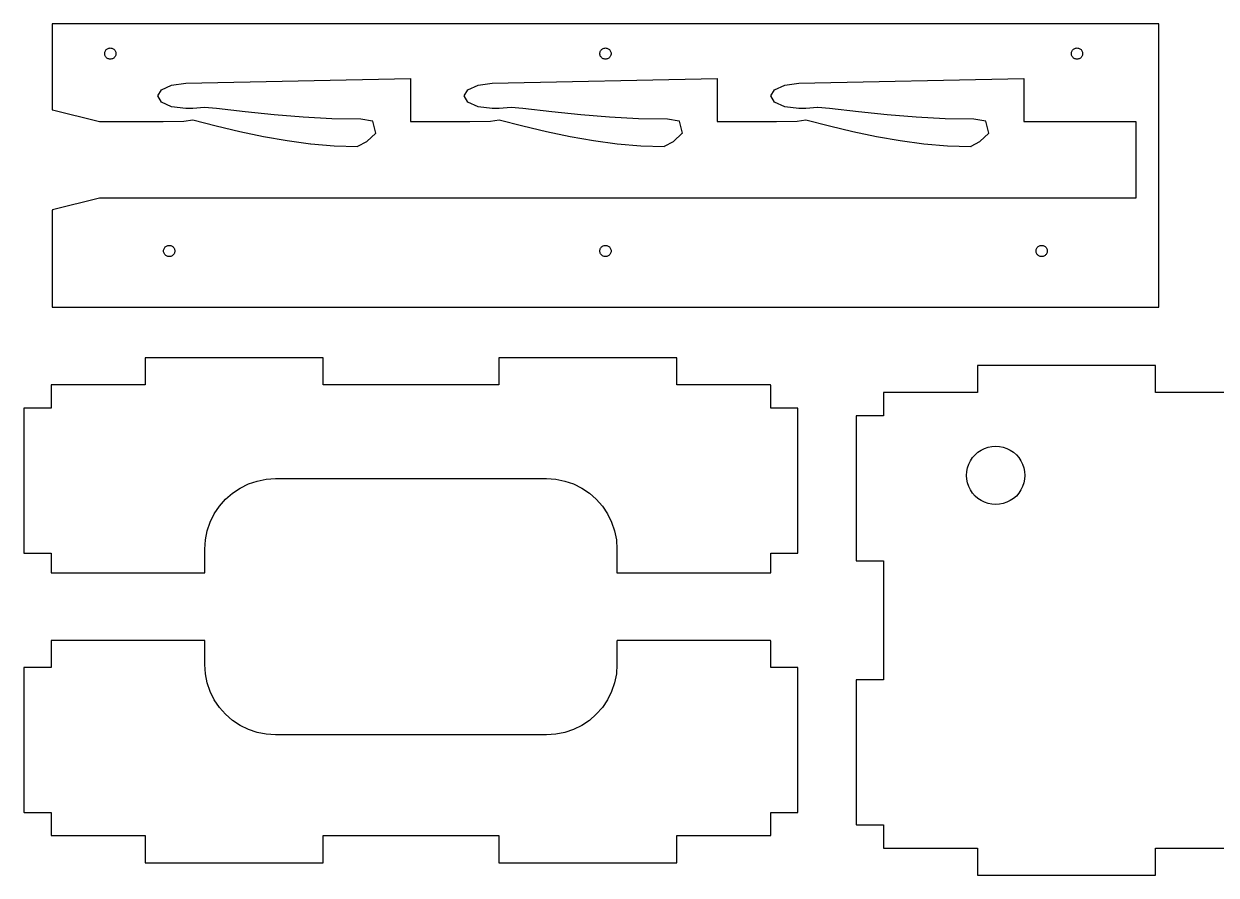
# Model space of a CAD drawing. Header units: metres. Extents: x -99 to 306, y -66 to 316.
# Drawn here: x -98.7 to 103.6, y 171.9 to 316.4 of the extents above; entities that cross this region are included whole.
import ezdxf

# ---------------------------------------------------------------- set-up
doc = ezdxf.new("R2010")
doc.units = ezdxf.units.M

msp = doc.modelspace()

# ---------------------------------------------------------------- linework, layer by layer
for p, q in [((-93.8496, 316.407), (-93.85, 316.4)), ((-93.85, 316.4), (-93.85, 301.9)), ((-93.8483, 316.413), (-93.8496, 316.407)), ((-93.8462, 316.419), (-93.8483, 316.413)), ((-93.8433, 316.425), (-93.8462, 316.419)), ((-93.8397, 316.43), (-93.8433, 316.425)), ((-93.8353, 316.435), (-93.8397, 316.43)), ((-93.8304, 316.44), (-93.8353, 316.435)), ((-93.825, 316.443), (-93.8304, 316.44)), ((-93.8191, 316.446), (-93.825, 316.443)), ((-93.8129, 316.448), (-93.8191, 316.446)), ((-93.8065, 316.45), (-93.8129, 316.448)), ((-93.8, 316.45), (-93.8065, 316.45)), ((93.8, 316.45), (-93.8, 316.45)), ((93.8065, 316.45), (93.8, 316.45)), ((93.8129, 316.448), (93.8065, 316.45)), ((93.8191, 316.446), (93.8129, 316.448)), ((93.825, 316.443), (93.8191, 316.446)), ((93.8304, 316.44), (93.825, 316.443)), ((93.8353, 316.435), (93.8304, 316.44)), ((93.8397, 316.43), (93.8353, 316.435)), ((93.8433, 316.425), (93.8397, 316.43)), ((93.8462, 316.419), (93.8433, 316.425)), ((93.8483, 316.413), (93.8462, 316.419)), ((93.8496, 316.407), (93.8483, 316.413)), ((93.85, 316.4), (93.8496, 316.407)), ((93.85, 268.4), (93.85, 316.4)), ((-84.9499, 311.4), (-84.9418, 311.524)), ((-84.9418, 311.524), (-84.9175, 311.646)), ((-84.9175, 311.646), (-84.8776, 311.764)), ((-84.8776, 311.764), (-84.8226, 311.875)), ((-84.8226, 311.875), (-84.7536, 311.978)), ((-84.7536, 311.978), (-84.6717, 312.072)), ((-84.6717, 312.072), (-84.5783, 312.154)), ((-84.5783, 312.154), (-84.4749, 312.223)), ((-84.4749, 312.223), (-84.3635, 312.278)), ((-84.3635, 312.278), (-84.2459, 312.317)), ((-84.2459, 312.317), (-84.124, 312.342)), ((-84.124, 312.342), (-84, 312.35)), ((-84, 312.35), (-83.876, 312.342)), ((-83.876, 312.342), (-83.7541, 312.317)), ((-83.7541, 312.317), (-83.6365, 312.278)), ((-83.6365, 312.278), (-83.525, 312.223)), ((-83.525, 312.223), (-83.4217, 312.154)), ((-83.4217, 312.154), (-83.3283, 312.072)), ((-83.3283, 312.072), (-83.2464, 311.978)), ((-83.2464, 311.978), (-83.1774, 311.875)), ((-83.1774, 311.875), (-83.1224, 311.764)), ((-83.1224, 311.764), (-83.0825, 311.646)), ((-83.0825, 311.646), (-83.0582, 311.524)), ((-83.0582, 311.524), (-83.0501, 311.4)), ((-0.94989, 311.4), (-0.94176, 311.524)), ((-0.94176, 311.524), (-0.9175, 311.646)), ((-0.9175, 311.646), (-0.87758, 311.764)), ((-0.87758, 311.764), (-0.82263, 311.875)), ((-0.82263, 311.875), (-0.75359, 311.978)), ((-0.75359, 311.978), (-0.67166, 312.072)), ((-0.67166, 312.072), (-0.57826, 312.154)), ((-0.57826, 312.154), (-0.47493, 312.223)), ((-0.47493, 312.223), (-0.36351, 312.278)), ((-0.36351, 312.278), (-0.24587, 312.317)), ((-0.24587, 312.317), (-0.12396, 312.342)), ((-0.12396, 312.342), (0, 312.35)), ((0, 312.35), (0.12396, 312.342)), ((0.12396, 312.342), (0.24587, 312.317)), ((0.24587, 312.317), (0.36351, 312.278)), ((0.36351, 312.278), (0.47493, 312.223)), ((0.47493, 312.223), (0.57826, 312.154)), ((0.57826, 312.154), (0.67166, 312.072)), ((0.67166, 312.072), (0.75359, 311.978)), ((0.75359, 311.978), (0.82263, 311.875)), ((0.82263, 311.875), (0.87758, 311.764)), ((0.87758, 311.764), (0.9175, 311.646)), ((0.9175, 311.646), (0.94176, 311.524)), ((0.94176, 311.524), (0.94989, 311.4)), ((79.0501, 311.4), (79.0582, 311.524)), ((79.0582, 311.524), (79.0825, 311.646)), ((79.0825, 311.646), (79.1224, 311.764)), ((79.1224, 311.764), (79.1774, 311.875)), ((79.1774, 311.875), (79.2464, 311.978)), ((79.2464, 311.978), (79.3283, 312.072)), ((79.3283, 312.072), (79.4217, 312.154)), ((79.4217, 312.154), (79.525, 312.223)), ((79.525, 312.223), (79.6365, 312.278)), ((79.6365, 312.278), (79.7541, 312.317)), ((79.7541, 312.317), (79.876, 312.342)), ((79.876, 312.342), (80, 312.35)), ((80, 312.35), (80.124, 312.342)), ((80.124, 312.342), (80.2459, 312.317)), ((80.2459, 312.317), (80.3635, 312.278)), ((80.3635, 312.278), (80.4749, 312.223)), ((80.4749, 312.223), (80.5783, 312.154)), ((80.5783, 312.154), (80.6717, 312.072)), ((80.6717, 312.072), (80.7536, 311.978)), ((80.7536, 311.978), (80.8226, 311.875)), ((80.8226, 311.875), (80.8776, 311.764)), ((80.8776, 311.764), (80.9175, 311.646)), ((80.9175, 311.646), (80.9418, 311.524)), ((80.9418, 311.524), (80.9499, 311.4)), ((-84.9418, 311.276), (-84.9499, 311.4)), ((-84.9175, 311.154), (-84.9418, 311.276)), ((-84.8776, 311.037), (-84.9175, 311.154)), ((-84.8226, 310.925), (-84.8776, 311.037)), ((-84.7536, 310.822), (-84.8226, 310.925)), ((-84.6717, 310.728), (-84.7536, 310.822)), ((-84.5783, 310.646), (-84.6717, 310.728)), ((-84.4749, 310.577), (-84.5783, 310.646)), ((-84.3635, 310.522), (-84.4749, 310.577)), ((-84.2459, 310.482), (-84.3635, 310.522)), ((-84.124, 310.458), (-84.2459, 310.482)), ((-84, 310.45), (-84.124, 310.458)), ((-83.876, 310.458), (-84, 310.45)), ((-83.7541, 310.482), (-83.876, 310.458)), ((-83.6365, 310.522), (-83.7541, 310.482)), ((-83.525, 310.577), (-83.6365, 310.522)), ((-83.4217, 310.646), (-83.525, 310.577)), ((-83.3283, 310.728), (-83.4217, 310.646)), ((-83.2464, 310.822), (-83.3283, 310.728)), ((-83.1774, 310.925), (-83.2464, 310.822)), ((-83.1224, 311.037), (-83.1774, 310.925)), ((-83.0825, 311.154), (-83.1224, 311.037)), ((-83.0582, 311.276), (-83.0825, 311.154)), ((-83.0501, 311.4), (-83.0582, 311.276)), ((-0.94176, 311.276), (-0.94989, 311.4)), ((-0.9175, 311.154), (-0.94176, 311.276)), ((-0.87759, 311.037), (-0.9175, 311.154)), ((-0.8226, 310.925), (-0.87759, 311.037)), ((-0.75359, 310.822), (-0.8226, 310.925)), ((-0.67166, 310.728), (-0.75359, 310.822)), ((-0.57826, 310.646), (-0.67166, 310.728)), ((-0.47493, 310.577), (-0.57826, 310.646)), ((-0.36351, 310.522), (-0.47493, 310.577)), ((-0.24587, 310.482), (-0.36351, 310.522)), ((-0.12398, 310.458), (-0.24587, 310.482)), ((0, 310.45), (-0.12398, 310.458)), ((0.12398, 310.458), (0, 310.45)), ((0.24587, 310.482), (0.12398, 310.458)), ((0.36351, 310.522), (0.24587, 310.482)), ((0.47493, 310.577), (0.36351, 310.522)), ((0.57826, 310.646), (0.47493, 310.577)), ((0.67166, 310.728), (0.57826, 310.646)), ((0.75359, 310.822), (0.67166, 310.728)), ((0.8226, 310.925), (0.75359, 310.822)), ((0.87759, 311.037), (0.8226, 310.925)), ((0.9175, 311.154), (0.87759, 311.037)), ((0.94176, 311.276), (0.9175, 311.154)), ((0.94989, 311.4), (0.94176, 311.276)), ((79.0582, 311.276), (79.0501, 311.4)), ((79.0825, 311.154), (79.0582, 311.276)), ((79.1224, 311.037), (79.0825, 311.154)), ((79.1774, 310.925), (79.1224, 311.037)), ((79.2464, 310.822), (79.1774, 310.925)), ((79.3283, 310.728), (79.2464, 310.822)), ((79.4217, 310.646), (79.3283, 310.728)), ((79.525, 310.577), (79.4217, 310.646)), ((79.6365, 310.522), (79.525, 310.577)), ((79.7541, 310.482), (79.6365, 310.522)), ((79.876, 310.458), (79.7541, 310.482)), ((80, 310.45), (79.876, 310.458)), ((80.124, 310.458), (80, 310.45)), ((80.2459, 310.482), (80.124, 310.458)), ((80.3635, 310.522), (80.2459, 310.482)), ((80.4749, 310.577), (80.3635, 310.522)), ((80.5783, 310.646), (80.4749, 310.577)), ((80.6717, 310.728), (80.5783, 310.646)), ((80.7536, 310.822), (80.6717, 310.728)), ((80.8226, 310.925), (80.7536, 310.822)), ((80.8776, 311.037), (80.8226, 310.925)), ((80.9175, 311.154), (80.8776, 311.037)), ((80.9418, 311.276), (80.9175, 311.154)), ((80.9499, 311.4), (80.9418, 311.276)), ((-75.3217, 305.261), (-73.5862, 306.057)), ((-73.5862, 306.057), (-71.1965, 306.35)), ((-71.1965, 306.35), (-33.05, 307.149)), ((-33.05, 307.149), (-33.05, 299.9)), ((-23.3217, 305.261), (-21.5862, 306.057)), ((-21.5862, 306.057), (-19.1965, 306.35)), ((-19.1965, 306.35), (18.95, 307.149)), ((18.95, 307.149), (18.95, 299.9)), ((28.6783, 305.261), (30.4138, 306.057)), ((30.4138, 306.057), (32.8035, 306.35)), ((32.8035, 306.35), (70.95, 307.149)), ((70.95, 307.149), (70.95, 299.9)), ((-75.9421, 304.2), (-75.3217, 305.261)), ((-75.3217, 303.139), (-75.9421, 304.2)), ((-23.9421, 304.2), (-23.3217, 305.261)), ((-23.3217, 303.139), (-23.9421, 304.2)), ((28.0579, 304.2), (28.6783, 305.261)), ((28.6783, 303.139), (28.0579, 304.2)), ((-93.85, 301.9), (-93.8496, 301.893)), ((-93.8496, 301.893), (-93.8483, 301.887)), ((-93.8483, 301.887), (-93.8462, 301.881)), ((-93.8462, 301.881), (-93.8433, 301.875)), ((-93.8433, 301.875), (-93.8397, 301.87)), ((-93.8397, 301.87), (-93.8353, 301.865)), ((-93.8353, 301.865), (-93.8304, 301.86)), ((-93.8304, 301.86), (-93.825, 301.857)), ((-93.825, 301.857), (-93.8191, 301.854)), ((-93.8191, 301.854), (-93.8121, 301.851)), ((-93.8121, 301.851), (-85.8121, 299.851)), ((-73.5862, 302.343), (-75.3217, 303.139)), ((-71.197, 302.05), (-73.5862, 302.343)), ((-70.0025, 302.05), (-71.197, 302.05)), ((-68.005, 302.25), (-70.0025, 302.05)), ((-68.0016, 302.25), (-68.005, 302.25)), ((-67.995, 302.25), (-68.0016, 302.25)), ((-65.995, 302.05), (-67.995, 302.25)), ((-61.0948, 301.493), (-65.995, 302.05)), ((-56.1952, 300.992), (-61.0948, 301.493)), ((-21.5862, 302.343), (-23.3217, 303.139)), ((-19.197, 302.05), (-21.5862, 302.343)), ((-18.0025, 302.05), (-19.197, 302.05)), ((-16.005, 302.25), (-18.0025, 302.05)), ((-16.0016, 302.25), (-16.005, 302.25)), ((-15.995, 302.25), (-16.0016, 302.25)), ((-13.995, 302.05), (-15.995, 302.25)), ((-9.09477, 301.493), (-13.995, 302.05)), ((-4.19519, 300.992), (-9.09477, 301.493)), ((30.4138, 302.343), (28.6783, 303.139)), ((32.803, 302.05), (30.4138, 302.343)), ((33.9975, 302.05), (32.803, 302.05)), ((35.995, 302.25), (33.9975, 302.05)), ((35.9984, 302.25), (35.995, 302.25)), ((36.005, 302.25), (35.9984, 302.25)), ((38.005, 302.05), (36.005, 302.25)), ((42.9052, 301.493), (38.005, 302.05)), ((47.8048, 300.992), (42.9052, 301.493)), ((-85.8121, 299.851), (-85.8057, 299.85)), ((-85.8057, 299.85), (-85.8, 299.85)), ((-85.8, 299.85), (-75, 299.85)), ((-75, 299.85), (-71.4986, 299.95)), ((-71.4986, 299.95), (-71.4934, 299.95)), ((-71.4934, 299.95), (-70.0029, 300.149)), ((-70.0029, 300.149), (-66.0116, 299.15)), ((-51.2965, 300.594), (-56.1952, 300.992)), ((-46.3983, 300.338), (-51.2965, 300.594)), ((-41.4991, 300.25), (-46.3983, 300.338)), ((-41.4926, 300.249), (-41.4991, 300.25)), ((-39.4926, 299.949), (-41.4926, 300.249)), ((-39.4863, 299.948), (-39.4926, 299.949)), ((-39.4801, 299.946), (-39.4863, 299.948)), ((-39.4743, 299.943), (-39.4801, 299.946)), ((-39.4689, 299.939), (-39.4743, 299.943)), ((-39.4641, 299.935), (-39.4689, 299.939)), ((-39.4598, 299.93), (-39.4641, 299.935)), ((-39.4563, 299.924), (-39.4598, 299.93)), ((-39.4535, 299.918), (-39.4563, 299.924)), ((-39.4515, 299.912), (-39.4535, 299.918)), ((-38.9515, 297.912), (-39.4515, 299.912)), ((-33.05, 299.9), (-33.0496, 299.893)), ((-33.0496, 299.893), (-33.0483, 299.887)), ((-33.0483, 299.887), (-33.0462, 299.881)), ((-33.0462, 299.881), (-33.0433, 299.875)), ((-33.0433, 299.875), (-33.0397, 299.87)), ((-33.0397, 299.87), (-33.0354, 299.865)), ((-33.0354, 299.865), (-33.0304, 299.86)), ((-33.0304, 299.86), (-33.025, 299.857)), ((-33.025, 299.857), (-33.0191, 299.854)), ((-33.0191, 299.854), (-33.0129, 299.852)), ((-33.0129, 299.852), (-33.0065, 299.85)), ((-33.0065, 299.85), (-33, 299.85)), ((-33, 299.85), (-23, 299.85)), ((-23, 299.85), (-19.4986, 299.95)), ((-19.4986, 299.95), (-19.4934, 299.95)), ((-19.4934, 299.95), (-18.0029, 300.149)), ((-18.0029, 300.149), (-14.0116, 299.15)), ((0.70346, 300.594), (-4.19519, 300.992)), ((5.60172, 300.338), (0.70346, 300.594)), ((10.5009, 300.25), (5.60172, 300.338)), ((10.5074, 300.249), (10.5009, 300.25)), ((12.5074, 299.949), (10.5074, 300.249)), ((12.5137, 299.948), (12.5074, 299.949)), ((12.5199, 299.946), (12.5137, 299.948)), ((12.5257, 299.943), (12.5199, 299.946)), ((12.5311, 299.939), (12.5257, 299.943)), ((12.5359, 299.935), (12.5311, 299.939)), ((12.5402, 299.93), (12.5359, 299.935)), ((12.5437, 299.924), (12.5402, 299.93)), ((12.5465, 299.918), (12.5437, 299.924)), ((12.5485, 299.912), (12.5465, 299.918)), ((13.0485, 297.912), (12.5485, 299.912)), ((18.95, 299.9), (18.9504, 299.893)), ((18.9504, 299.893), (18.9517, 299.887)), ((18.9517, 299.887), (18.9538, 299.881)), ((18.9538, 299.881), (18.9567, 299.875)), ((18.9567, 299.875), (18.9603, 299.87)), ((18.9603, 299.87), (18.9646, 299.865)), ((18.9646, 299.865), (18.9696, 299.86)), ((18.9696, 299.86), (18.975, 299.857)), ((18.975, 299.857), (18.9809, 299.854)), ((18.9809, 299.854), (18.9871, 299.852)), ((18.9871, 299.852), (18.9935, 299.85)), ((18.9935, 299.85), (19, 299.85)), ((19, 299.85), (29, 299.85)), ((29, 299.85), (32.5014, 299.95)), ((32.5014, 299.95), (32.5066, 299.95)), ((32.5066, 299.95), (33.9971, 300.149)), ((33.9971, 300.149), (37.9884, 299.15)), ((52.7035, 300.594), (47.8048, 300.992)), ((57.6017, 300.338), (52.7035, 300.594)), ((62.5009, 300.25), (57.6017, 300.338)), ((62.5074, 300.249), (62.5009, 300.25)), ((64.5074, 299.949), (62.5074, 300.249)), ((64.5137, 299.948), (64.5074, 299.949)), ((64.5199, 299.946), (64.5137, 299.948)), ((64.5257, 299.943), (64.5199, 299.946)), ((64.5311, 299.939), (64.5257, 299.943)), ((64.5359, 299.935), (64.5311, 299.939)), ((64.5402, 299.93), (64.5359, 299.935)), ((64.5437, 299.924), (64.5402, 299.93)), ((64.5465, 299.918), (64.5437, 299.924)), ((64.5485, 299.912), (64.5465, 299.918)), ((65.0485, 297.912), (64.5485, 299.912)), ((70.95, 299.9), (70.9504, 299.893)), ((70.9504, 299.893), (70.9517, 299.887)), ((70.9517, 299.887), (70.9538, 299.881)), ((70.9538, 299.881), (70.9567, 299.875)), ((70.9567, 299.875), (70.9603, 299.87)), ((70.9603, 299.87), (70.9646, 299.865)), ((70.9646, 299.865), (70.9696, 299.86)), ((70.9696, 299.86), (70.975, 299.857)), ((70.975, 299.857), (70.9809, 299.854)), ((70.9809, 299.854), (70.9871, 299.852)), ((70.9871, 299.852), (70.9935, 299.85)), ((70.9935, 299.85), (71, 299.85)), ((71, 299.85), (89.95, 299.85)), ((89.95, 299.85), (89.95, 286.85)), ((-66.0116, 299.15), (-62.0104, 298.199)), ((-62.0104, 298.199), (-58.0104, 297.345)), ((-58.0104, 297.345), (-58.0088, 297.345)), ((-58.0088, 297.345), (-54.0088, 296.633)), ((-40.4659, 296.463), (-38.9659, 297.863)), ((-38.9659, 297.863), (-38.9614, 297.868)), ((-38.9614, 297.868), (-38.9576, 297.874)), ((-38.9576, 297.874), (-38.9545, 297.879)), ((-38.9545, 297.879), (-38.9522, 297.885)), ((-38.9522, 297.885), (-38.9507, 297.892)), ((-38.9502, 297.905), (-38.9515, 297.912)), ((-38.9507, 297.892), (-38.95, 297.898)), ((-38.95, 297.898), (-38.9502, 297.905)), ((-14.0116, 299.15), (-10.0104, 298.199)), ((-10.0104, 298.199), (-6.01044, 297.345)), ((-6.01044, 297.345), (-6.00877, 297.345)), ((-6.00877, 297.345), (-2.00877, 296.633)), ((11.5341, 296.463), (13.0341, 297.863)), ((13.0341, 297.863), (13.0386, 297.868)), ((13.0386, 297.868), (13.0424, 297.874)), ((13.0424, 297.874), (13.0455, 297.879)), ((13.0455, 297.879), (13.0478, 297.885)), ((13.0478, 297.885), (13.0493, 297.892)), ((13.0498, 297.905), (13.0485, 297.912)), ((13.0493, 297.892), (13.05, 297.898)), ((13.05, 297.898), (13.0498, 297.905)), ((37.9884, 299.15), (41.9896, 298.199)), ((41.9896, 298.199), (45.9896, 297.345)), ((45.9896, 297.345), (45.9912, 297.345)), ((45.9912, 297.345), (49.9912, 296.633)), ((63.5341, 296.463), (65.0341, 297.863)), ((65.0341, 297.863), (65.0386, 297.868)), ((65.0386, 297.868), (65.0424, 297.874)), ((65.0424, 297.874), (65.0455, 297.879)), ((65.0455, 297.879), (65.0478, 297.885)), ((65.0478, 297.885), (65.0493, 297.892)), ((65.0498, 297.905), (65.0485, 297.912)), ((65.0493, 297.892), (65.05, 297.898)), ((65.05, 297.898), (65.0498, 297.905)), ((-54.0088, 296.633), (-54.0066, 296.632)), ((-54.0066, 296.632), (-50.0066, 296.096)), ((-50.0066, 296.096), (-50.0042, 296.096)), ((-50.0042, 296.096), (-46.0042, 295.763)), ((-46.0042, 295.763), (-46.0014, 295.763)), ((-46.0014, 295.763), (-42.0014, 295.65)), ((-42.0014, 295.65), (-41.9949, 295.65)), ((-41.9949, 295.65), (-41.9884, 295.651)), ((-41.9884, 295.651), (-41.9822, 295.653)), ((-41.9822, 295.653), (-41.9765, 295.656)), ((-41.9765, 295.656), (-40.4765, 296.456)), ((-40.4765, 296.456), (-40.4709, 296.459)), ((-40.4709, 296.459), (-40.4659, 296.463)), ((-2.00877, 296.633), (-2.00664, 296.632)), ((-2.00664, 296.632), (1.99336, 296.096)), ((1.99336, 296.096), (1.99585, 296.096)), ((1.99585, 296.096), (5.99585, 295.763)), ((5.99585, 295.763), (5.9986, 295.763)), ((5.9986, 295.763), (9.9986, 295.65)), ((9.9986, 295.65), (10.0051, 295.65)), ((10.0051, 295.65), (10.0116, 295.651)), ((10.0116, 295.651), (10.0178, 295.653)), ((10.0178, 295.653), (10.0235, 295.656)), ((10.0235, 295.656), (11.5235, 296.456)), ((11.5235, 296.456), (11.5291, 296.459)), ((11.5291, 296.459), (11.5341, 296.463)), ((49.9912, 296.633), (49.9934, 296.632)), ((49.9934, 296.632), (53.9934, 296.096)), ((53.9934, 296.096), (53.9958, 296.096)), ((53.9958, 296.096), (57.9958, 295.763)), ((57.9958, 295.763), (57.9986, 295.763)), ((57.9986, 295.763), (61.9986, 295.65)), ((61.9986, 295.65), (62.0051, 295.65)), ((62.0051, 295.65), (62.0116, 295.651)), ((62.0116, 295.651), (62.0178, 295.653)), ((62.0178, 295.653), (62.0235, 295.656)), ((62.0235, 295.656), (63.5235, 296.456)), ((63.5235, 296.456), (63.5291, 296.459)), ((63.5291, 296.459), (63.5341, 296.463)), ((-85.8121, 286.849), (-93.8121, 284.849)), ((-85.8065, 286.85), (-85.8121, 286.849)), ((-85.8, 286.85), (-85.8065, 286.85)), ((89.95, 286.85), (-85.8, 286.85)), ((-93.8494, 284.807), (-93.85, 284.8)), ((-93.85, 284.8), (-93.85, 268.4)), ((-93.8481, 284.814), (-93.8494, 284.807)), ((-93.8459, 284.82), (-93.8481, 284.814)), ((-93.8429, 284.826), (-93.8459, 284.82)), ((-93.8391, 284.831), (-93.8429, 284.826)), ((-93.8347, 284.836), (-93.8391, 284.831)), ((-93.8298, 284.84), (-93.8347, 284.836)), ((-93.8242, 284.844), (-93.8298, 284.84)), ((-93.8183, 284.847), (-93.8242, 284.844)), ((-93.8121, 284.849), (-93.8183, 284.847)), ((-74.9499, 277.9), (-74.9418, 278.024)), ((-74.9418, 277.776), (-74.9499, 277.9)), ((-74.9418, 278.024), (-74.9175, 278.146)), ((-74.9175, 277.654), (-74.9418, 277.776)), ((-74.9175, 278.146), (-74.8776, 278.263)), ((-74.8776, 277.536), (-74.9175, 277.654)), ((-74.8776, 278.263), (-74.8226, 278.375)), ((-74.8226, 277.425), (-74.8776, 277.536)), ((-74.8226, 278.375), (-74.7536, 278.478)), ((-74.7536, 277.322), (-74.8226, 277.425)), ((-74.7536, 278.478), (-74.6717, 278.572)), ((-74.6717, 277.228), (-74.7536, 277.322)), ((-74.6717, 278.572), (-74.5783, 278.654)), ((-74.5783, 277.146), (-74.6717, 277.228)), ((-74.5783, 278.654), (-74.4749, 278.723)), ((-74.4749, 277.077), (-74.5783, 277.146)), ((-74.4749, 278.723), (-74.3635, 278.778)), ((-74.3635, 278.778), (-74.2459, 278.818)), ((-74.2459, 278.818), (-74.124, 278.842)), ((-74.124, 278.842), (-74, 278.85)), ((-74, 278.85), (-73.876, 278.842)), ((-73.876, 278.842), (-73.7541, 278.818)), ((-73.7541, 278.818), (-73.6365, 278.778)), ((-73.6365, 278.778), (-73.525, 278.723)), ((-73.525, 278.723), (-73.4217, 278.654)), ((-73.4217, 277.146), (-73.525, 277.077)), ((-73.4217, 278.654), (-73.3283, 278.572)), ((-73.3283, 277.228), (-73.4217, 277.146)), ((-73.3283, 278.572), (-73.2464, 278.478)), ((-73.2464, 277.322), (-73.3283, 277.228)), ((-73.2464, 278.478), (-73.1774, 278.375)), ((-73.1774, 277.425), (-73.2464, 277.322)), ((-73.1774, 278.375), (-73.1224, 278.263)), ((-73.1224, 277.536), (-73.1774, 277.425)), ((-73.1224, 278.263), (-73.0825, 278.146)), ((-73.0825, 277.654), (-73.1224, 277.536)), ((-73.0825, 278.146), (-73.0582, 278.024)), ((-73.0582, 277.776), (-73.0825, 277.654)), ((-73.0582, 278.024), (-73.0501, 277.9)), ((-73.0501, 277.9), (-73.0582, 277.776)), ((-0.94989, 277.9), (-0.94176, 278.024)), ((-0.94176, 277.776), (-0.94989, 277.9)), ((-0.94176, 278.024), (-0.9175, 278.146)), ((-0.9175, 277.654), (-0.94176, 277.776)), ((-0.9175, 278.146), (-0.87759, 278.263)), ((-0.87758, 277.536), (-0.9175, 277.654)), ((-0.87759, 278.263), (-0.8226, 278.375)), ((-0.82263, 277.425), (-0.87758, 277.536)), ((-0.75359, 277.322), (-0.82263, 277.425)), ((-0.8226, 278.375), (-0.75359, 278.478)), ((-0.75359, 278.478), (-0.67166, 278.572)), ((-0.67166, 277.228), (-0.75359, 277.322)), ((-0.67166, 278.572), (-0.57826, 278.654)), ((-0.57826, 277.146), (-0.67166, 277.228)), ((-0.57826, 278.654), (-0.47493, 278.723)), ((-0.47493, 277.077), (-0.57826, 277.146)), ((-0.47493, 278.723), (-0.36351, 278.778)), ((-0.36351, 278.778), (-0.24587, 278.818)), ((-0.24587, 278.818), (-0.12398, 278.842)), ((-0.12398, 278.842), (0, 278.85)), ((0, 278.85), (0.12398, 278.842)), ((0.12398, 278.842), (0.24587, 278.818)), ((0.24587, 278.818), (0.36351, 278.778)), ((0.36351, 278.778), (0.47493, 278.723)), ((0.47493, 278.723), (0.57826, 278.654)), ((0.57826, 277.146), (0.47493, 277.077)), ((0.57826, 278.654), (0.67166, 278.572)), ((0.67166, 277.228), (0.57826, 277.146)), ((0.67166, 278.572), (0.75359, 278.478)), ((0.75359, 277.322), (0.67166, 277.228)), ((0.75359, 278.478), (0.8226, 278.375)), ((0.82263, 277.425), (0.75359, 277.322)), ((0.8226, 278.375), (0.87759, 278.263)), ((0.87758, 277.536), (0.82263, 277.425)), ((0.9175, 277.654), (0.87758, 277.536)), ((0.87759, 278.263), (0.9175, 278.146)), ((0.9175, 278.146), (0.94176, 278.024)), ((0.94176, 277.776), (0.9175, 277.654)), ((0.94176, 278.024), (0.94989, 277.9)), ((0.94989, 277.9), (0.94176, 277.776)), ((73.0501, 277.9), (73.0582, 278.024)), ((73.0582, 277.776), (73.0501, 277.9)), ((73.0582, 278.024), (73.0825, 278.146)), ((73.0825, 277.654), (73.0582, 277.776)), ((73.0825, 278.146), (73.1224, 278.263)), ((73.1224, 277.536), (73.0825, 277.654)), ((73.1224, 278.263), (73.1774, 278.375)), ((73.1774, 277.425), (73.1224, 277.536)), ((73.1774, 278.375), (73.2464, 278.478)), ((73.2464, 277.322), (73.1774, 277.425)), ((73.2464, 278.478), (73.3283, 278.572)), ((73.3283, 277.228), (73.2464, 277.322)), ((73.3283, 278.572), (73.4217, 278.654)), ((73.4217, 277.146), (73.3283, 277.228)), ((73.4217, 278.654), (73.525, 278.723)), ((73.525, 277.077), (73.4217, 277.146)), ((73.525, 278.723), (73.6365, 278.778)), ((73.6365, 278.778), (73.7541, 278.818)), ((73.7541, 278.818), (73.876, 278.842)), ((73.876, 278.842), (74, 278.85)), ((74, 278.85), (74.124, 278.842)), ((74.124, 278.842), (74.2459, 278.818)), ((74.2459, 278.818), (74.3635, 278.778)), ((74.3635, 278.778), (74.4749, 278.723)), ((74.4749, 278.723), (74.5783, 278.654)), ((74.5783, 277.146), (74.4749, 277.077)), ((74.5783, 278.654), (74.6717, 278.572)), ((74.6717, 277.228), (74.5783, 277.146)), ((74.6717, 278.572), (74.7536, 278.478)), ((74.7536, 277.322), (74.6717, 277.228)), ((74.7536, 278.478), (74.8226, 278.375)), ((74.8226, 277.425), (74.7536, 277.322)), ((74.8226, 278.375), (74.8776, 278.263)), ((74.8776, 277.536), (74.8226, 277.425)), ((74.8776, 278.263), (74.9175, 278.146)), ((74.9175, 277.654), (74.8776, 277.536)), ((74.9175, 278.146), (74.9418, 278.024)), ((74.9418, 277.776), (74.9175, 277.654)), ((74.9418, 278.024), (74.9499, 277.9)), ((74.9499, 277.9), (74.9418, 277.776)), ((-74.3635, 277.022), (-74.4749, 277.077)), ((-74.2459, 276.982), (-74.3635, 277.022)), ((-74.124, 276.958), (-74.2459, 276.982)), ((-74, 276.95), (-74.124, 276.958)), ((-73.876, 276.958), (-74, 276.95)), ((-73.7541, 276.982), (-73.876, 276.958)), ((-73.6365, 277.022), (-73.7541, 276.982)), ((-73.525, 277.077), (-73.6365, 277.022)), ((-0.36351, 277.022), (-0.47493, 277.077)), ((-0.24587, 276.982), (-0.36351, 277.022)), ((-0.12396, 276.958), (-0.24587, 276.982)), ((0, 276.95), (-0.12396, 276.958)), ((0.12396, 276.958), (0, 276.95)), ((0.24587, 276.982), (0.12396, 276.958)), ((0.36351, 277.022), (0.24587, 276.982)), ((0.47493, 277.077), (0.36351, 277.022)), ((73.6365, 277.022), (73.525, 277.077)), ((73.7541, 276.982), (73.6365, 277.022)), ((73.876, 276.958), (73.7541, 276.982)), ((74, 276.95), (73.876, 276.958)), ((74.124, 276.958), (74, 276.95)), ((74.2459, 276.982), (74.124, 276.958)), ((74.3635, 277.022), (74.2459, 276.982)), ((74.4749, 277.077), (74.3635, 277.022)), ((-93.85, 268.4), (-93.8496, 268.393)), ((-93.8496, 268.393), (-93.8483, 268.387)), ((-93.8483, 268.387), (-93.8462, 268.381)), ((-93.8462, 268.381), (-93.8433, 268.375)), ((-93.8433, 268.375), (-93.8397, 268.37)), ((-93.8397, 268.37), (-93.8353, 268.365)), ((-93.8353, 268.365), (-93.8304, 268.36)), ((-93.8304, 268.36), (-93.825, 268.357)), ((-93.825, 268.357), (-93.8191, 268.354)), ((-93.8191, 268.354), (-93.8129, 268.352)), ((-93.8129, 268.352), (-93.8065, 268.35)), ((-93.8065, 268.35), (-93.8, 268.35)), ((-93.8, 268.35), (93.8, 268.35)), ((93.8, 268.35), (93.8065, 268.35)), ((93.8065, 268.35), (93.8129, 268.352)), ((93.8129, 268.352), (93.8191, 268.354)), ((93.8191, 268.354), (93.825, 268.357)), ((93.825, 268.357), (93.8304, 268.36)), ((93.8304, 268.36), (93.8353, 268.365)), ((93.8353, 268.365), (93.8397, 268.37)), ((93.8397, 268.37), (93.8433, 268.375)), ((93.8433, 268.375), (93.8462, 268.381)), ((93.8462, 268.381), (93.8483, 268.387)), ((93.8483, 268.387), (93.8496, 268.393)), ((93.8496, 268.393), (93.85, 268.4)), ((-78.0996, 259.717), (-78.1, 259.71)), ((-78.1, 259.71), (-78.1, 255.15)), ((-78.0983, 259.723), (-78.0996, 259.717)), ((-78.0962, 259.729), (-78.0983, 259.723)), ((-78.0933, 259.735), (-78.0962, 259.729)), ((-78.0897, 259.74), (-78.0933, 259.735)), ((-78.0853, 259.745), (-78.0897, 259.74)), ((-78.0804, 259.75), (-78.0853, 259.745)), ((-78.075, 259.753), (-78.0804, 259.75)), ((-78.0691, 259.756), (-78.075, 259.753)), ((-78.0629, 259.758), (-78.0691, 259.756)), ((-78.0565, 259.76), (-78.0629, 259.758)), ((-78.05, 259.76), (-78.0565, 259.76)), ((-47.95, 259.76), (-78.05, 259.76)), ((-47.9435, 259.76), (-47.95, 259.76)), ((-47.9371, 259.758), (-47.9435, 259.76)), ((-47.9309, 259.756), (-47.9371, 259.758)), ((-47.925, 259.753), (-47.9309, 259.756)), ((-47.9196, 259.75), (-47.925, 259.753)), ((-47.9146, 259.745), (-47.9196, 259.75)), ((-47.9103, 259.74), (-47.9146, 259.745)), ((-47.9067, 259.735), (-47.9103, 259.74)), ((-47.9038, 259.729), (-47.9067, 259.735)), ((-47.9017, 259.723), (-47.9038, 259.729)), ((-47.9004, 259.717), (-47.9017, 259.723)), ((-47.9, 259.71), (-47.9004, 259.717)), ((-47.9, 255.15), (-47.9, 259.71)), ((-18.0996, 259.717), (-18.1, 259.71)), ((-18.1, 259.71), (-18.1, 255.15)), ((-18.0983, 259.723), (-18.0996, 259.717)), ((-18.0962, 259.729), (-18.0983, 259.723)), ((-18.0933, 259.735), (-18.0962, 259.729)), ((-18.0897, 259.74), (-18.0933, 259.735)), ((-18.0854, 259.745), (-18.0897, 259.74)), ((-18.0804, 259.75), (-18.0854, 259.745)), ((-18.075, 259.753), (-18.0804, 259.75)), ((-18.0691, 259.756), (-18.075, 259.753)), ((-18.0629, 259.758), (-18.0691, 259.756)), ((-18.0565, 259.76), (-18.0629, 259.758)), ((-18.05, 259.76), (-18.0565, 259.76)), ((12.05, 259.76), (-18.05, 259.76)), ((12.0565, 259.76), (12.05, 259.76)), ((12.0629, 259.758), (12.0565, 259.76)), ((12.0691, 259.756), (12.0629, 259.758)), ((12.075, 259.753), (12.0691, 259.756)), ((12.0804, 259.75), (12.075, 259.753)), ((12.0853, 259.745), (12.0804, 259.75)), ((12.0897, 259.74), (12.0853, 259.745)), ((12.0933, 259.735), (12.0897, 259.74)), ((12.0962, 259.729), (12.0933, 259.735)), ((12.0983, 259.723), (12.0962, 259.729)), ((12.0996, 259.717), (12.0983, 259.723)), ((12.1, 259.71), (12.0996, 259.717)), ((12.1, 255.15), (12.1, 259.71)), ((63.1004, 258.417), (63.1, 258.41)), ((63.1, 258.41), (63.1, 253.85)), ((63.1017, 258.423), (63.1004, 258.417)), ((63.1038, 258.429), (63.1017, 258.423)), ((63.1067, 258.435), (63.1038, 258.429)), ((63.1103, 258.44), (63.1067, 258.435)), ((63.1147, 258.445), (63.1103, 258.44)), ((63.1196, 258.45), (63.1147, 258.445)), ((63.125, 258.453), (63.1196, 258.45)), ((63.1309, 258.456), (63.125, 258.453)), ((63.1371, 258.458), (63.1309, 258.456)), ((63.1435, 258.46), (63.1371, 258.458)), ((63.15, 258.46), (63.1435, 258.46)), ((93.25, 258.46), (63.15, 258.46)), ((93.2565, 258.46), (93.25, 258.46)), ((93.2629, 258.458), (93.2565, 258.46)), ((93.2691, 258.456), (93.2629, 258.458)), ((93.275, 258.453), (93.2691, 258.456)), ((93.2804, 258.45), (93.275, 258.453)), ((93.2854, 258.445), (93.2804, 258.45)), ((93.2897, 258.44), (93.2854, 258.445)), ((93.2933, 258.435), (93.2897, 258.44)), ((93.2962, 258.429), (93.2933, 258.435)), ((93.2983, 258.423), (93.2962, 258.429)), ((93.2996, 258.417), (93.2983, 258.423)), ((93.3, 258.41), (93.2996, 258.417)), ((93.3, 253.85), (93.3, 258.41)), ((-94.0496, 255.107), (-94.05, 255.1)), ((-94.05, 255.1), (-94.05, 251.2)), ((-94.0483, 255.113), (-94.0496, 255.107)), ((-94.0462, 255.119), (-94.0483, 255.113)), ((-94.0433, 255.125), (-94.0462, 255.119)), ((-94.0397, 255.13), (-94.0433, 255.125)), ((-94.0354, 255.135), (-94.0397, 255.13)), ((-94.0304, 255.14), (-94.0354, 255.135)), ((-94.025, 255.143), (-94.0304, 255.14)), ((-94.0191, 255.146), (-94.025, 255.143)), ((-94.0129, 255.148), (-94.0191, 255.146)), ((-94.0065, 255.15), (-94.0129, 255.148)), ((-94, 255.15), (-94.0065, 255.15)), ((-78.1, 255.15), (-94, 255.15)), ((-18.1, 255.15), (-47.9, 255.15)), ((28, 255.15), (12.1, 255.15)), ((28.0065, 255.15), (28, 255.15)), ((28.0129, 255.148), (28.0065, 255.15)), ((28.0191, 255.146), (28.0129, 255.148)), ((28.025, 255.143), (28.0191, 255.146)), ((28.0304, 255.14), (28.025, 255.143)), ((28.0354, 255.135), (28.0304, 255.14)), ((28.0397, 255.13), (28.0354, 255.135)), ((28.0433, 255.125), (28.0397, 255.13)), ((28.0462, 255.119), (28.0433, 255.125)), ((28.0483, 255.113), (28.0462, 255.119)), ((28.0496, 255.107), (28.0483, 255.113)), ((28.05, 255.1), (28.0496, 255.107)), ((28.05, 251.2), (28.05, 255.1)), ((47.1504, 253.807), (47.15, 253.8)), ((47.15, 253.8), (47.15, 249.9)), ((47.1517, 253.813), (47.1504, 253.807)), ((47.1538, 253.819), (47.1517, 253.813)), ((47.1567, 253.825), (47.1538, 253.819)), ((47.1603, 253.83), (47.1567, 253.825)), ((47.1646, 253.835), (47.1603, 253.83)), ((47.1696, 253.84), (47.1646, 253.835)), ((47.175, 253.843), (47.1696, 253.84)), ((47.1809, 253.846), (47.175, 253.843)), ((47.1871, 253.848), (47.1809, 253.846)), ((47.1935, 253.85), (47.1871, 253.848)), ((47.2, 253.85), (47.1935, 253.85)), ((63.1, 253.85), (47.2, 253.85)), ((123.1, 253.85), (93.3, 253.85)), ((-98.6596, 251.157), (-98.66, 251.15)), ((-98.66, 251.15), (-98.66, 226.65)), ((-98.6583, 251.163), (-98.6596, 251.157)), ((-98.6562, 251.169), (-98.6583, 251.163)), ((-98.6533, 251.175), (-98.6562, 251.169)), ((-98.6497, 251.18), (-98.6533, 251.175)), ((-98.6453, 251.185), (-98.6497, 251.18)), ((-98.6404, 251.19), (-98.6453, 251.185)), ((-98.635, 251.193), (-98.6404, 251.19)), ((-98.6291, 251.196), (-98.635, 251.193)), ((-98.6229, 251.198), (-98.6291, 251.196)), ((-98.6165, 251.2), (-98.6229, 251.198)), ((-98.61, 251.2), (-98.6165, 251.2)), ((-94.05, 251.2), (-98.61, 251.2)), ((32.61, 251.2), (28.05, 251.2)), ((32.6165, 251.2), (32.61, 251.2)), ((32.6229, 251.198), (32.6165, 251.2)), ((32.6291, 251.196), (32.6229, 251.198)), ((32.635, 251.193), (32.6291, 251.196)), ((32.6404, 251.19), (32.635, 251.193)), ((32.6453, 251.185), (32.6404, 251.19)), ((32.6497, 251.18), (32.6453, 251.185)), ((32.6533, 251.175), (32.6497, 251.18)), ((32.6562, 251.169), (32.6533, 251.175)), ((32.6583, 251.163), (32.6562, 251.169)), ((32.6596, 251.157), (32.6583, 251.163)), ((32.66, 251.15), (32.6596, 251.157)), ((32.66, 226.65), (32.66, 251.15)), ((42.5404, 249.857), (42.54, 249.85)), ((42.54, 249.85), (42.54, 225.35)), ((42.5417, 249.863), (42.5404, 249.857)), ((42.5438, 249.869), (42.5417, 249.863)), ((42.5467, 249.875), (42.5438, 249.869)), ((42.5503, 249.88), (42.5467, 249.875)), ((42.5547, 249.885), (42.5503, 249.88)), ((42.5596, 249.89), (42.5547, 249.885)), ((42.565, 249.893), (42.5596, 249.89)), ((42.5709, 249.896), (42.565, 249.893)), ((42.5771, 249.898), (42.5709, 249.896)), ((42.5835, 249.9), (42.5771, 249.898)), ((42.59, 249.9), (42.5835, 249.9)), ((47.15, 249.9), (42.59, 249.9)), ((65.5539, 244.708), (66.2, 244.75)), ((66.2, 244.75), (66.8461, 244.708)), ((61.9133, 242.275), (62.2729, 242.813)), ((62.2729, 242.813), (62.6999, 243.3)), ((62.6999, 243.3), (63.1867, 243.727)), ((63.1867, 243.727), (63.7251, 244.087)), ((63.7251, 244.087), (64.3058, 244.373)), ((64.3058, 244.373), (64.9189, 244.581)), ((64.9189, 244.581), (65.5539, 244.708)), ((66.8461, 244.708), (67.4811, 244.581)), ((67.4811, 244.581), (68.0942, 244.373)), ((68.0942, 244.373), (68.6749, 244.087)), ((68.6749, 244.087), (69.2133, 243.727)), ((69.2133, 243.727), (69.7001, 243.3)), ((69.7001, 243.3), (70.1271, 242.813)), ((70.1271, 242.813), (70.4867, 242.275)), ((61.2925, 240.446), (61.4188, 241.081)), ((61.4188, 241.081), (61.6269, 241.694)), ((61.6269, 241.694), (61.9133, 242.275)), ((70.4867, 242.275), (70.7731, 241.694)), ((70.7731, 241.694), (70.9812, 241.081)), ((70.9812, 241.081), (71.1075, 240.446)), ((-60.573, 238.34), (-59.0929, 238.843)), ((-59.0929, 238.843), (-57.5598, 239.148)), ((-57.5598, 239.148), (-55.9984, 239.25)), ((-55.9984, 239.25), (-10.0016, 239.25)), ((-10.0016, 239.25), (-8.44023, 239.148)), ((-8.44023, 239.148), (-6.90714, 238.843)), ((-6.90714, 238.843), (-5.42699, 238.34)), ((61.2501, 239.8), (61.2925, 240.446)), ((61.2925, 239.154), (61.2501, 239.8)), ((61.4188, 238.519), (61.2925, 239.154)), ((71.1075, 239.154), (70.9812, 238.519)), ((71.1075, 240.446), (71.1499, 239.8)), ((71.1499, 239.8), (71.1075, 239.154)), ((-64.4498, 235.75), (-63.2746, 236.781)), ((-63.2746, 236.781), (-61.9749, 237.649)), ((-61.9749, 237.649), (-60.573, 238.34)), ((-5.42699, 238.34), (-4.02507, 237.649)), ((-4.02507, 237.649), (-2.72542, 236.781)), ((-2.72542, 236.781), (-1.55016, 235.75)), ((61.6269, 237.906), (61.4188, 238.519)), ((61.9133, 237.325), (61.6269, 237.906)), ((62.2729, 236.787), (61.9133, 237.325)), ((62.6999, 236.3), (62.2729, 236.787)), ((70.1271, 236.787), (69.7001, 236.3)), ((70.4867, 237.325), (70.1271, 236.787)), ((70.7731, 237.906), (70.4867, 237.325)), ((70.9812, 238.519), (70.7731, 237.906)), ((-65.4805, 234.575), (-64.4498, 235.75)), ((-1.55016, 235.75), (-0.51948, 234.575)), ((63.1867, 235.873), (62.6999, 236.3)), ((63.7251, 235.513), (63.1867, 235.873)), ((64.3058, 235.227), (63.7251, 235.513)), ((64.9189, 235.019), (64.3058, 235.227)), ((65.5539, 234.892), (64.9189, 235.019)), ((66.2, 234.85), (65.5539, 234.892)), ((66.8461, 234.892), (66.2, 234.85)), ((67.4811, 235.019), (66.8461, 234.892)), ((68.0942, 235.227), (67.4811, 235.019)), ((68.6749, 235.513), (68.0942, 235.227)), ((69.2133, 235.873), (68.6749, 235.513)), ((69.7001, 236.3), (69.2133, 235.873)), ((-67.0403, 231.873), (-66.3489, 233.275)), ((-66.3489, 233.275), (-65.4805, 234.575)), ((-0.51948, 234.575), (0.34891, 233.275)), ((0.34891, 233.275), (1.04025, 231.873)), ((-67.5427, 230.393), (-67.0403, 231.873)), ((1.04025, 231.873), (1.54269, 230.393)), ((-67.95, 227.298), (-67.8476, 228.86)), ((-67.8476, 228.86), (-67.5427, 230.393)), ((1.54269, 230.393), (1.84764, 228.86)), ((1.84764, 228.86), (1.95, 227.298)), ((-98.66, 226.65), (-98.6596, 226.643)), ((-98.6596, 226.643), (-98.6583, 226.637)), ((-98.6583, 226.637), (-98.6562, 226.631)), ((-98.6562, 226.631), (-98.6533, 226.625)), ((-98.6533, 226.625), (-98.6497, 226.62)), ((-98.6497, 226.62), (-98.6453, 226.615)), ((-98.6453, 226.615), (-98.6404, 226.61)), ((-98.6404, 226.61), (-98.635, 226.607)), ((-98.635, 226.607), (-98.6291, 226.604)), ((-98.6291, 226.604), (-98.6229, 226.602)), ((-98.6229, 226.602), (-98.6165, 226.6)), ((-98.6165, 226.6), (-98.61, 226.6)), ((-98.61, 226.6), (-94.05, 226.6)), ((-94.05, 226.6), (-94.05, 223.3)), ((-67.95, 223.3), (-67.95, 227.298)), ((1.95, 227.298), (1.95, 223.3)), ((28.05, 223.3), (28.05, 226.6)), ((28.05, 226.6), (32.61, 226.6)), ((32.61, 226.6), (32.6165, 226.6)), ((32.6165, 226.6), (32.6229, 226.602)), ((32.6229, 226.602), (32.6291, 226.604)), ((32.6291, 226.604), (32.635, 226.607)), ((32.635, 226.607), (32.6404, 226.61)), ((32.6404, 226.61), (32.6453, 226.615)), ((32.6453, 226.615), (32.6497, 226.62)), ((32.6497, 226.62), (32.6533, 226.625)), ((32.6533, 226.625), (32.6562, 226.631)), ((32.6562, 226.631), (32.6583, 226.637)), ((32.6583, 226.637), (32.6596, 226.643)), ((32.6596, 226.643), (32.66, 226.65)), ((42.54, 225.35), (42.5404, 225.343)), ((42.5404, 225.343), (42.5417, 225.337)), ((42.5417, 225.337), (42.5438, 225.331)), ((42.5438, 225.331), (42.5467, 225.325)), ((42.5467, 225.325), (42.5503, 225.32)), ((42.5503, 225.32), (42.5547, 225.315)), ((42.5547, 225.315), (42.5596, 225.31)), ((42.5596, 225.31), (42.565, 225.307)), ((42.565, 225.307), (42.5709, 225.304)), ((42.5709, 225.304), (42.5771, 225.302)), ((42.5771, 225.302), (42.5835, 225.3)), ((42.5835, 225.3), (42.59, 225.3)), ((42.59, 225.3), (47.15, 225.3)), ((47.15, 225.3), (47.15, 205.1)), ((-94.05, 223.3), (-94.0496, 223.293)), ((-94.0496, 223.293), (-94.0483, 223.287)), ((-94.0483, 223.287), (-94.0462, 223.281)), ((-94.0462, 223.281), (-94.0433, 223.275)), ((-94.0433, 223.275), (-94.0397, 223.27)), ((-94.0397, 223.27), (-94.0354, 223.265)), ((-94.0354, 223.265), (-94.0304, 223.26)), ((-94.0304, 223.26), (-94.025, 223.257)), ((-94.025, 223.257), (-94.0191, 223.254)), ((-94.0191, 223.254), (-94.0129, 223.252)), ((-94.0129, 223.252), (-94.0065, 223.25)), ((-94.0065, 223.25), (-94, 223.25)), ((-94, 223.25), (-68, 223.25)), ((-68, 223.25), (-67.9935, 223.25)), ((-67.9935, 223.25), (-67.9871, 223.252)), ((-67.9871, 223.252), (-67.9809, 223.254)), ((-67.9809, 223.254), (-67.975, 223.257)), ((-67.975, 223.257), (-67.9696, 223.26)), ((-67.9696, 223.26), (-67.9646, 223.265)), ((-67.9646, 223.265), (-67.9603, 223.27)), ((-67.9603, 223.27), (-67.9567, 223.275)), ((-67.9567, 223.275), (-67.9538, 223.281)), ((-67.9538, 223.281), (-67.9517, 223.287)), ((-67.9517, 223.287), (-67.9504, 223.293)), ((-67.9504, 223.293), (-67.95, 223.3)), ((1.95, 223.3), (1.95042, 223.293)), ((1.95042, 223.293), (1.95171, 223.287)), ((1.95171, 223.287), (1.95381, 223.281)), ((1.95381, 223.281), (1.9567, 223.275)), ((1.9567, 223.275), (1.96033, 223.27)), ((1.96033, 223.27), (1.96465, 223.265)), ((1.96465, 223.265), (1.96956, 223.26)), ((1.96956, 223.26), (1.97501, 223.257)), ((1.97501, 223.257), (1.98087, 223.254)), ((1.98087, 223.254), (1.98706, 223.252)), ((1.98706, 223.252), (1.99347, 223.25)), ((1.99347, 223.25), (2, 223.25)), ((2, 223.25), (28, 223.25)), ((28, 223.25), (28.0065, 223.25)), ((28.0065, 223.25), (28.0129, 223.252)), ((28.0129, 223.252), (28.0191, 223.254)), ((28.0191, 223.254), (28.025, 223.257)), ((28.025, 223.257), (28.0304, 223.26)), ((28.0304, 223.26), (28.0354, 223.265)), ((28.0354, 223.265), (28.0397, 223.27)), ((28.0397, 223.27), (28.0433, 223.275)), ((28.0433, 223.275), (28.0462, 223.281)), ((28.0462, 223.281), (28.0483, 223.287)), ((28.0483, 223.287), (28.0496, 223.293)), ((28.0496, 223.293), (28.05, 223.3)), ((-94.0496, 211.707), (-94.05, 211.7)), ((-94.05, 211.7), (-94.05, 207.2)), ((-94.0483, 211.713), (-94.0496, 211.707)), ((-94.0462, 211.719), (-94.0483, 211.713)), ((-94.0433, 211.725), (-94.0462, 211.719)), ((-94.0397, 211.73), (-94.0433, 211.725)), ((-94.0354, 211.735), (-94.0397, 211.73)), ((-94.0304, 211.74), (-94.0354, 211.735)), ((-94.025, 211.743), (-94.0304, 211.74)), ((-94.0191, 211.746), (-94.025, 211.743)), ((-94.0129, 211.748), (-94.0191, 211.746)), ((-94.0065, 211.75), (-94.0129, 211.748)), ((-94, 211.75), (-94.0065, 211.75)), ((-68, 211.75), (-94, 211.75)), ((-67.9935, 211.75), (-68, 211.75)), ((-67.9871, 211.748), (-67.9935, 211.75)), ((-67.9809, 211.746), (-67.9871, 211.748)), ((-67.975, 211.743), (-67.9809, 211.746)), ((-67.9696, 211.74), (-67.975, 211.743)), ((-67.9646, 211.735), (-67.9696, 211.74)), ((-67.9603, 211.73), (-67.9646, 211.735)), ((-67.9567, 211.725), (-67.9603, 211.73)), ((-67.9538, 211.719), (-67.9567, 211.725)), ((-67.9517, 211.713), (-67.9538, 211.719)), ((-67.9504, 211.707), (-67.9517, 211.713)), ((-67.95, 211.7), (-67.9504, 211.707)), ((-67.95, 207.702), (-67.95, 211.7)), ((1.95042, 211.707), (1.95, 211.7)), ((1.95, 211.7), (1.95, 207.702)), ((1.95171, 211.713), (1.95042, 211.707)), ((1.95381, 211.719), (1.95171, 211.713)), ((1.9567, 211.725), (1.95381, 211.719)), ((1.96033, 211.73), (1.9567, 211.725)), ((1.96465, 211.735), (1.96033, 211.73)), ((1.96956, 211.74), (1.96465, 211.735)), ((1.97501, 211.743), (1.96956, 211.74)), ((1.98087, 211.746), (1.97501, 211.743)), ((1.98706, 211.748), (1.98087, 211.746)), ((1.99347, 211.75), (1.98706, 211.748)), ((2, 211.75), (1.99347, 211.75)), ((28, 211.75), (2, 211.75)), ((28.0065, 211.75), (28, 211.75)), ((28.0129, 211.748), (28.0065, 211.75)), ((28.0191, 211.746), (28.0129, 211.748)), ((28.025, 211.743), (28.0191, 211.746)), ((28.0304, 211.74), (28.025, 211.743)), ((28.0354, 211.735), (28.0304, 211.74)), ((28.0397, 211.73), (28.0354, 211.735)), ((28.0433, 211.725), (28.0397, 211.73)), ((28.0462, 211.719), (28.0433, 211.725)), ((28.0483, 211.713), (28.0462, 211.719)), ((28.0496, 211.707), (28.0483, 211.713)), ((28.05, 211.7), (28.0496, 211.707)), ((28.05, 207.2), (28.05, 211.7)), ((-98.6596, 207.157), (-98.66, 207.15)), ((-98.66, 207.15), (-98.66, 182.65)), ((-98.6583, 207.163), (-98.6596, 207.157)), ((-98.6562, 207.169), (-98.6583, 207.163)), ((-98.6533, 207.175), (-98.6562, 207.169)), ((-98.6497, 207.18), (-98.6533, 207.175)), ((-98.6453, 207.185), (-98.6497, 207.18)), ((-98.6404, 207.19), (-98.6453, 207.185)), ((-98.635, 207.193), (-98.6404, 207.19)), ((-98.6291, 207.196), (-98.635, 207.193)), ((-98.6229, 207.198), (-98.6291, 207.196)), ((-98.6165, 207.2), (-98.6229, 207.198)), ((-98.61, 207.2), (-98.6165, 207.2)), ((-94.05, 207.2), (-98.61, 207.2)), ((-67.8476, 206.14), (-67.95, 207.702)), ((1.95, 207.702), (1.84764, 206.14)), ((32.61, 207.2), (28.05, 207.2)), ((32.6165, 207.2), (32.61, 207.2)), ((32.6229, 207.198), (32.6165, 207.2)), ((32.6291, 207.196), (32.6229, 207.198)), ((32.635, 207.193), (32.6291, 207.196)), ((32.6404, 207.19), (32.635, 207.193)), ((32.6453, 207.185), (32.6404, 207.19)), ((32.6497, 207.18), (32.6453, 207.185)), ((32.6533, 207.175), (32.6497, 207.18)), ((32.6562, 207.169), (32.6533, 207.175)), ((32.6583, 207.163), (32.6562, 207.169)), ((32.6596, 207.157), (32.6583, 207.163)), ((32.66, 207.15), (32.6596, 207.157)), ((32.66, 182.65), (32.66, 207.15)), ((-67.5427, 204.607), (-67.8476, 206.14)), ((-67.0403, 203.127), (-67.5427, 204.607)), ((1.54269, 204.607), (1.04025, 203.127)), ((1.84764, 206.14), (1.54269, 204.607)), ((42.5404, 205.057), (42.54, 205.05)), ((42.54, 205.05), (42.54, 180.55)), ((42.5417, 205.063), (42.5404, 205.057)), ((42.5438, 205.069), (42.5417, 205.063)), ((42.5467, 205.075), (42.5438, 205.069)), ((42.5503, 205.08), (42.5467, 205.075)), ((42.5547, 205.085), (42.5503, 205.08)), ((42.5596, 205.09), (42.5547, 205.085)), ((42.565, 205.093), (42.5596, 205.09)), ((42.5709, 205.096), (42.565, 205.093)), ((42.5771, 205.098), (42.5709, 205.096)), ((42.5835, 205.1), (42.5771, 205.098)), ((42.59, 205.1), (42.5835, 205.1)), ((47.15, 205.1), (42.59, 205.1)), ((-66.3489, 201.725), (-67.0403, 203.127)), ((1.04025, 203.127), (0.34891, 201.725)), ((-65.4805, 200.425), (-66.3489, 201.725)), ((-64.4498, 199.25), (-65.4805, 200.425)), ((-0.51948, 200.425), (-1.55016, 199.25)), ((0.34891, 201.725), (-0.51948, 200.425)), ((-63.2746, 198.22), (-64.4498, 199.25)), ((-61.9749, 197.351), (-63.2746, 198.22)), ((-2.72537, 198.22), (-4.02512, 197.351)), ((-1.55016, 199.25), (-2.72537, 198.22)), ((-60.573, 196.66), (-61.9749, 197.351)), ((-59.0929, 196.157), (-60.573, 196.66)), ((-5.42699, 196.66), (-6.90714, 196.157)), ((-4.02512, 197.351), (-5.42699, 196.66)), ((-57.5598, 195.852), (-59.0929, 196.157)), ((-55.9984, 195.75), (-57.5598, 195.852)), ((-10.0016, 195.75), (-55.9984, 195.75)), ((-8.44023, 195.852), (-10.0016, 195.75)), ((-6.90714, 196.157), (-8.44023, 195.852)), ((-98.66, 182.65), (-98.6596, 182.643)), ((-98.6596, 182.643), (-98.6583, 182.637)), ((-98.6583, 182.637), (-98.6562, 182.631)), ((-98.6562, 182.631), (-98.6533, 182.625)), ((-98.6533, 182.625), (-98.6497, 182.62)), ((-98.6497, 182.62), (-98.6453, 182.615)), ((-98.6453, 182.615), (-98.6404, 182.61)), ((-98.6404, 182.61), (-98.635, 182.607)), ((-98.635, 182.607), (-98.6291, 182.604)), ((-98.6291, 182.604), (-98.6229, 182.602)), ((-98.6229, 182.602), (-98.6165, 182.6)), ((-98.6165, 182.6), (-98.61, 182.6)), ((-98.61, 182.6), (-94.05, 182.6)), ((-94.05, 182.6), (-94.05, 178.7)), ((28.05, 178.7), (28.05, 182.6)), ((28.05, 182.6), (32.61, 182.6)), ((32.61, 182.6), (32.6165, 182.6)), ((32.6165, 182.6), (32.6229, 182.602)), ((32.6229, 182.602), (32.6291, 182.604)), ((32.6291, 182.604), (32.635, 182.607)), ((32.635, 182.607), (32.6404, 182.61)), ((32.6404, 182.61), (32.6453, 182.615)), ((32.6453, 182.615), (32.6497, 182.62)), ((32.6497, 182.62), (32.6533, 182.625)), ((32.6533, 182.625), (32.6562, 182.631)), ((32.6562, 182.631), (32.6583, 182.637)), ((32.6583, 182.637), (32.6596, 182.643)), ((32.6596, 182.643), (32.66, 182.65)), ((42.54, 180.55), (42.5404, 180.543)), ((42.5404, 180.543), (42.5417, 180.537)), ((42.5417, 180.537), (42.5438, 180.531)), ((42.5438, 180.531), (42.5467, 180.525)), ((42.5467, 180.525), (42.5503, 180.52)), ((42.5503, 180.52), (42.5547, 180.515)), ((42.5547, 180.515), (42.5596, 180.51)), ((42.5596, 180.51), (42.565, 180.507)), ((42.565, 180.507), (42.5709, 180.504)), ((42.5709, 180.504), (42.5771, 180.502)), ((42.5771, 180.502), (42.5835, 180.5)), ((42.5835, 180.5), (42.59, 180.5)), ((42.59, 180.5), (47.15, 180.5)), ((47.15, 180.5), (47.15, 176.6)), ((-94.05, 178.7), (-94.0496, 178.693)), ((-94.0496, 178.693), (-94.0483, 178.687)), ((-94.0483, 178.687), (-94.0462, 178.681)), ((-94.0462, 178.681), (-94.0433, 178.675)), ((-94.0433, 178.675), (-94.0397, 178.67)), ((-94.0397, 178.67), (-94.0354, 178.665)), ((-94.0354, 178.665), (-94.0304, 178.66)), ((-94.0304, 178.66), (-94.025, 178.657)), ((-94.025, 178.657), (-94.0191, 178.654)), ((-94.0191, 178.654), (-94.0129, 178.652)), ((-94.0129, 178.652), (-94.0065, 178.65)), ((-94.0065, 178.65), (-94, 178.65)), ((-94, 178.65), (-78.1, 178.65)), ((-78.1, 178.65), (-78.1, 174.09)), ((-47.9, 174.09), (-47.9, 178.65)), ((-47.9, 178.65), (-18.1, 178.65)), ((-18.1, 178.65), (-18.1, 174.09)), ((12.1, 174.09), (12.1, 178.65)), ((12.1, 178.65), (28, 178.65)), ((28, 178.65), (28.0065, 178.65)), ((28.0065, 178.65), (28.0129, 178.652)), ((28.0129, 178.652), (28.0191, 178.654)), ((28.0191, 178.654), (28.025, 178.657)), ((28.025, 178.657), (28.0304, 178.66)), ((28.0304, 178.66), (28.0354, 178.665)), ((28.0354, 178.665), (28.0397, 178.67)), ((28.0397, 178.67), (28.0433, 178.675)), ((28.0433, 178.675), (28.0462, 178.681)), ((28.0462, 178.681), (28.0483, 178.687)), ((28.0483, 178.687), (28.0496, 178.693)), ((28.0496, 178.693), (28.05, 178.7)), ((47.15, 176.6), (47.1504, 176.593)), ((47.1504, 176.593), (47.1517, 176.587)), ((47.1517, 176.587), (47.1538, 176.581)), ((47.1538, 176.581), (47.1567, 176.575)), ((47.1567, 176.575), (47.1603, 176.57)), ((47.1603, 176.57), (47.1646, 176.565)), ((47.1646, 176.565), (47.1696, 176.56)), ((47.1696, 176.56), (47.175, 176.557)), ((47.175, 176.557), (47.1809, 176.554)), ((47.1809, 176.554), (47.1871, 176.552)), ((47.1871, 176.552), (47.1935, 176.55)), ((47.1935, 176.55), (47.2, 176.55)), ((47.2, 176.55), (63.1, 176.55)), ((63.1, 176.55), (63.1, 171.99)), ((93.3, 171.99), (93.3, 176.55)), ((93.3, 176.55), (123.1, 176.55)), ((-78.1, 174.09), (-78.0996, 174.083)), ((-78.0996, 174.083), (-78.0983, 174.077)), ((-78.0983, 174.077), (-78.0962, 174.071)), ((-78.0962, 174.071), (-78.0933, 174.065)), ((-78.0933, 174.065), (-78.0897, 174.06)), ((-78.0897, 174.06), (-78.0853, 174.055)), ((-78.0853, 174.055), (-78.0804, 174.05)), ((-78.0804, 174.05), (-78.075, 174.047)), ((-78.075, 174.047), (-78.0691, 174.044)), ((-78.0691, 174.044), (-78.0629, 174.042)), ((-78.0629, 174.042), (-78.0565, 174.04)), ((-78.0565, 174.04), (-78.05, 174.04)), ((-78.05, 174.04), (-47.95, 174.04)), ((-47.95, 174.04), (-47.9435, 174.04)), ((-47.9435, 174.04), (-47.9371, 174.042)), ((-47.9371, 174.042), (-47.9309, 174.044)), ((-47.9309, 174.044), (-47.925, 174.047)), ((-47.925, 174.047), (-47.9196, 174.05)), ((-47.9196, 174.05), (-47.9146, 174.055)), ((-47.9146, 174.055), (-47.9103, 174.06)), ((-47.9103, 174.06), (-47.9067, 174.065)), ((-47.9067, 174.065), (-47.9038, 174.071)), ((-47.9038, 174.071), (-47.9017, 174.077)), ((-47.9017, 174.077), (-47.9004, 174.083)), ((-47.9004, 174.083), (-47.9, 174.09)), ((-18.1, 174.09), (-18.0996, 174.083)), ((-18.0996, 174.083), (-18.0983, 174.077)), ((-18.0983, 174.077), (-18.0962, 174.071)), ((-18.0962, 174.071), (-18.0933, 174.065)), ((-18.0933, 174.065), (-18.0897, 174.06)), ((-18.0897, 174.06), (-18.0854, 174.055)), ((-18.0854, 174.055), (-18.0804, 174.05)), ((-18.0804, 174.05), (-18.075, 174.047)), ((-18.075, 174.047), (-18.0691, 174.044)), ((-18.0691, 174.044), (-18.0629, 174.042)), ((-18.0629, 174.042), (-18.0565, 174.04)), ((-18.0565, 174.04), (-18.05, 174.04)), ((-18.05, 174.04), (12.05, 174.04)), ((12.05, 174.04), (12.0565, 174.04)), ((12.0565, 174.04), (12.0629, 174.042)), ((12.0629, 174.042), (12.0691, 174.044)), ((12.0691, 174.044), (12.075, 174.047)), ((12.075, 174.047), (12.0804, 174.05)), ((12.0804, 174.05), (12.0853, 174.055)), ((12.0853, 174.055), (12.0897, 174.06)), ((12.0897, 174.06), (12.0933, 174.065)), ((12.0933, 174.065), (12.0962, 174.071)), ((12.0962, 174.071), (12.0983, 174.077)), ((12.0983, 174.077), (12.0996, 174.083)), ((12.0996, 174.083), (12.1, 174.09)), ((63.1, 171.99), (63.1004, 171.983)), ((63.1004, 171.983), (63.1017, 171.977)), ((63.1017, 171.977), (63.1038, 171.971)), ((63.1038, 171.971), (63.1067, 171.965)), ((63.1067, 171.965), (63.1103, 171.96)), ((63.1103, 171.96), (63.1147, 171.955)), ((63.1147, 171.955), (63.1196, 171.95)), ((63.1196, 171.95), (63.125, 171.947)), ((63.125, 171.947), (63.1309, 171.944)), ((63.1309, 171.944), (63.1371, 171.942)), ((63.1371, 171.942), (63.1435, 171.94)), ((63.1435, 171.94), (63.15, 171.94)), ((63.15, 171.94), (93.25, 171.94)), ((93.25, 171.94), (93.2565, 171.94)), ((93.2565, 171.94), (93.2629, 171.942)), ((93.2629, 171.942), (93.2691, 171.944)), ((93.2691, 171.944), (93.275, 171.947)), ((93.275, 171.947), (93.2804, 171.95)), ((93.2804, 171.95), (93.2854, 171.955)), ((93.2854, 171.955), (93.2897, 171.96)), ((93.2897, 171.96), (93.2933, 171.965)), ((93.2933, 171.965), (93.2962, 171.971)), ((93.2962, 171.971), (93.2983, 171.977)), ((93.2983, 171.977), (93.2996, 171.983)), ((93.2996, 171.983), (93.3, 171.99))]:
    msp.add_line(p, q)

doc.saveas('drawing.dxf')
